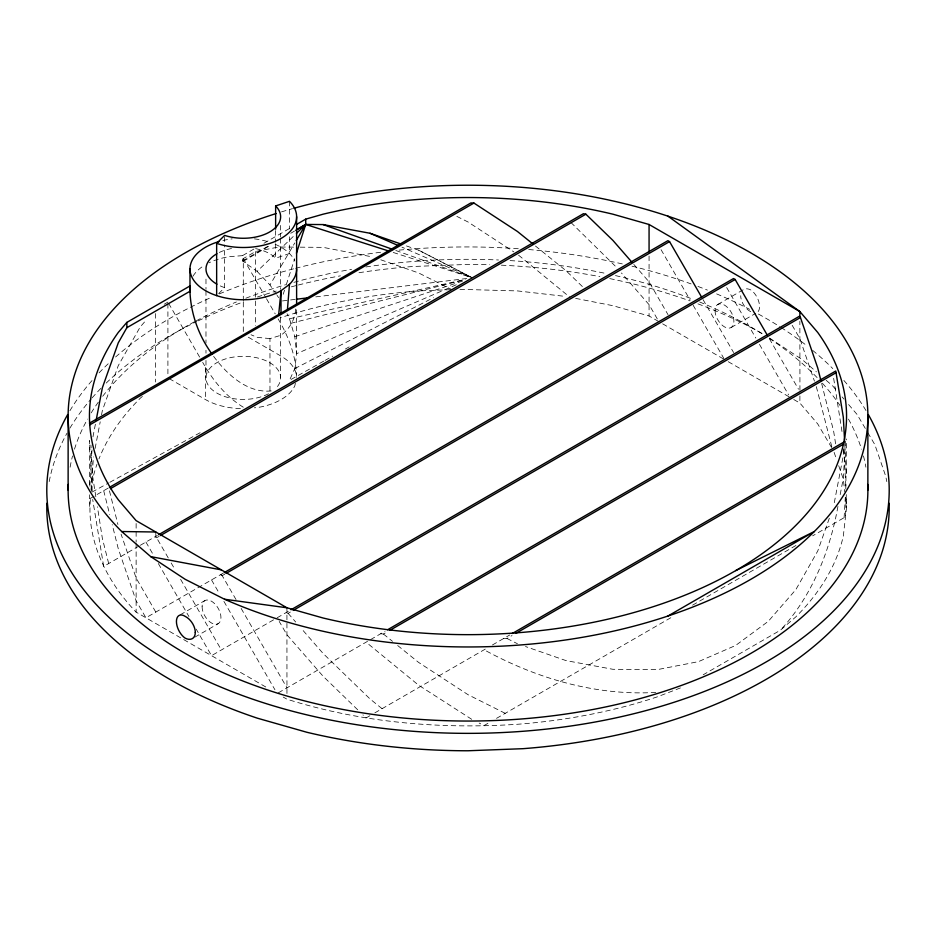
<?xml version="1.0" encoding="UTF-8"?>
<svg xmlns="http://www.w3.org/2000/svg" width="936" height="936" viewBox="0 0 936 936"><rect width="100%" height="100%" fill="white"/><g stroke="black" fill="none" stroke-linecap="round" stroke-linejoin="round"><path stroke-width="0.7" stroke-dasharray="4.68 3.51" d="M295.601 309.009C295.168 319.539 289.399 329.039 281.022 335.228L269.966 338.61L269.966 391.611M286.954 693.517L286.931 607.78M816.321 386.626L832.315 448.753L817.736 423.95L799.87 403.053L799.929 393.108M89.879 486.229L92.009 449.923M91.014 489.715L93.495 456.885M843.652 449.725L843.313 455.551L833.648 506.06M845.489 441.137L843.313 478.343L839.814 496.571M844.108 517.69L845.29 497.613M845.793 489.013L846.542 438.961M846.308 494.594L845.489 516.883L812.635 535.848M265.765 686.977L136.129 612.132C107.277 582.087 86.182 540.797 90.511 498.291M91.283 491.423L92.687 479.068A378.542 218.556 0 0 1 96.958 464.279M846.542 498.9L846.542 507.593L843.313 536.117A378.542 218.556 0 0 1 795.834 616.871L780.355 630.244L703.205 674.786M323.774 361.12L289.481 380.344L294.805 368.562L296.618 353.679L296.618 308.4M92.956 436.901L95.647 422.873M95.109 448.473L100.21 421.82M101.544 414.8L102.352 410.588L118.264 365.637L140.166 327.003L146.542 319.667M837.942 506.399C829.846 551.468 811.84 596.407 780.355 630.244M295.378 383.304L294.805 385.831A53.317 30.783 0 0 1 257.107 407.593L254.37 407.803M283.21 294.267L284.532 290.16M286.299 284.684L294.688 258.664M829.308 518.31L817.736 551.011L795.834 589.645L768.316 621.305L735.673 645.442L698.443 661.647L657.271 669.638L612.869 669.287L565.976 660.594L525.505 646.53M276.272 294.185L269.966 284.954L294.781 242.962M218.65 293.611L224.64 287.621L224.64 248.438M253.867 249.081L242.482 255.657L242.482 260.945L257.107 271.37L294.349 235.416M142.377 396.408L140.166 398.315A378.542 218.556 0 0 0 98.947 458.956M243.301 261.296L269.521 245.817M290.745 233.286L294.489 231.075M263.987 243.243L291.81 227.167M164.221 304.235L167.907 302.117M243.301 300.83L243.301 258.582L255.563 251.503L278.729 247.01L294.489 247.139M242.482 260.945L269.041 245.618M108.225 488.065L89.458 498.9L89.458 507.593M139.066 546.004L103.685 566.432L92.687 499.45M140.33 545.279L157.33 535.462M159.143 536.305L156.616 537.767L154.978 536.819M223.189 573.183L145.922 617.795L136.129 600.818L118.264 548.695L112.226 524.64M224.745 574.178L222.206 575.64L220.568 574.692M180.25 614.8L204.867 600.584M717.807 304.446L743.652 289.516A13.338 8.19 56.6 0 1 750.754 289.914A13.338 7.184 63.1 0 1 758.897 301.989A13.338 7.184 63.1 0 1 756.99 312.624M194.805 637.17L218.193 623.68M731.133 327.53L755.75 313.314M273.581 619.831L211.524 655.668L196.221 629.156M277.126 617.795L289.786 610.483M286.17 612.565L288.112 613.337L291.903 611.149M278.355 692.827L385.035 631.238M380.718 633.73L383.444 634.046L387.247 631.847M369.872 715.736L366.081 717.924L362.946 714.882M374.845 712.869L487.375 647.899M492.43 644.974L509.804 634.947M503.463 638.609L506.973 638.469L512.015 635.556M487.89 723.341L484.099 725.529L479.15 723.048M496.525 718.357L673.393 616.239M692.593 605.159L797.32 544.693M325.049 360.407L332.666 356.136M345.372 349.011L349.186 346.882M92.009 492.09L108.611 482.964M109.886 482.262L201.848 431.753M294.805 368.562L433.508 297.683M456.3 284.766L296.618 353.679L294.805 336.691L289.481 318.766L287.059 313.724M680.437 687.925L657.271 696.864A378.542 218.556 0 0 1 517.409 724.277C439.932 729.401 361.179 722.627 286.931 699.192L283.245 697.074M255.622 248.613A37.323 21.551 0 0 1 275.629 258.184L289.481 253.562L289.481 234.702M294.805 336.691L462.688 281.034M271.206 390.944C247.198 393.354 226.793 374.178 213.49 356.195M290.827 323.294L463.882 279.946M289.481 318.766L465.309 279.396M282.461 300.936L295.507 299.344M315.806 296.876L468.047 278.343M242.482 255.657L229.507 256.639A53.317 30.783 0 0 0 209.02 262.794M450.45 289.704L418.591 290.909A378.542 218.556 0 0 0 280.063 317.877M459.95 289.341L517.409 290.909L565.976 296.49M300.21 247.174L323.131 247.361L372.727 256.99M655.843 692.418C595.846 695.963 536.386 678.46 484.099 649.783M269.966 338.61L257.107 337.334L251.023 334.749M575.64 298.385L612.869 305.674L649.069 315.982L658.874 321.645L649.069 304.668L621.434 272.973M393.225 252.463L471.007 277.372M406.446 245.934L418.591 250.158L472.399 277.816L401.93 247.151M380.812 259.81L418.591 272.938L451.901 289.645M469.661 276.834L395.717 250.462A421.2 243.173 0 0 1 518.673 248.765M456.85 216.38L468 221.972L513.794 251.878M506.973 638.469L517.409 643.711M505.218 713.337L468 694.676L418.591 662.407L397.051 645.021M471.721 719.316L418.591 685.187L366.081 642.178M418.591 250.158L472.399 277.816M662.665 323.833L724.476 359.518M728.255 361.705L790.078 397.39M793.751 399.508L799.87 403.053M248.332 337.229L281.011 356.101A53.317 30.783 0 0 1 296.618 377.863M169.159 378.589L205.604 399.625A53.317 30.783 0 0 0 240.529 408.599M769.462 338.025L802.164 359.553L816.367 371.838M243.301 407.219C225.833 396.408 212.671 380.145 202.702 362.396M535.486 246.039L565.976 270.656L582.578 286.744M518.544 255.154L569.919 297.262M383.444 634.046L392.512 641.359M382.087 708.692L370.024 698.958L323.131 653.503L301.357 628.536M826.207 380.332L832.771 386.006L837.427 391.459M570.96 222.522L616.672 267.509M357.704 709.804L323.131 676.295L286.931 634.772L279.221 621.434M257.107 271.37L269.966 284.954M633.824 264.397L649.069 281.876L668.012 314.683M288.112 613.337L295.682 622.019M842.084 396.911L843.956 399.099M848.613 404.551L857.142 414.531L867.204 431.648M277.068 295.343L278.635 297.648M867.812 432.689L874.844 444.647L885.596 475.851A421.2 243.173 0 0 1 886.79 481.584M792.172 325.283L799.87 338.621L814.437 381.139M769.369 338.738L798.478 389.177M726.664 287.551L755.82 338.06M759.459 344.366L788.615 394.863M703.041 299.614L733.613 352.556M661.062 249.678L690.218 300.187M693.131 305.23L723.75 358.254M243.301 258.582L265.777 297.508M266.503 298.771L275.207 313.841M278.109 318.86C288.499 336.363 295.998 355.891 296.618 376.436M168.632 303.369L199.801 357.365M236.036 599.59L221.387 574.224L221.387 569.872M241.137 608.412L286.989 687.843M211.524 579.922L219.539 593.798M223.915 601.38L274.938 689.75M168.258 557.938L155.797 536.351L155.797 531.999M171.171 562.981L174.81 569.287M180.636 579.372L221.387 649.97M145.922 542.049L153.949 555.925M158.313 563.507L188.932 616.532M155.797 612.097L136.129 578.027L121.083 534.14M834.105 452.357L836.41 459.038M838.703 465.707L843.313 479.068L844.763 491.903M821.621 383.432L833.648 431.285L835.825 445.197M109.453 490.85L117.913 524.499M103.685 490.686L109.734 514.741M108.693 563.542L102.352 538.329L97.414 506.774M833.648 378.32L842.412 434.245M95.835 496.747L92.687 476.67L90.956 444.986M845.419 497.601L846.542 507.593M844.81 444.506L846.542 476.12M843.781 448.601L845.91 487.41M92.219 490.827L89.458 440.528L89.458 484.906M89.528 494.805L89.739 498.736M799.941 390.253L799.87 321.212M649.069 256.054L649.069 315.982M289.481 201.322L289.481 228.899M280.624 225.424L280.624 237.042M280.624 238.493L280.624 289.306M280.624 316.894L280.624 377.863M275.629 230.619L275.629 242.225M275.629 243.676L275.629 258.184M255.563 251.503L255.563 299.579M255.563 301.029L255.563 325.798M243.301 302.281L243.301 334.327M224.64 236.831L224.64 246.987M205.978 279.127L205.978 289.282M205.978 290.733L205.978 343.009M205.978 350.275L205.978 353.176M205.978 360.442L205.978 377.863M205.604 367.415L205.604 399.625M167.907 303.568L167.907 374.95M155.645 313.56L155.645 382.028M136.129 523.505L136.129 542.155M136.129 543.594L136.129 612.132M69.896 410.752A421.2 243.173 0 0 1 92.137 380.425M99.076 372.844A421.2 243.173 0 0 1 110.308 361.776M115.608 356.979A421.2 243.173 0 0 1 188.99 308.002M190.289 307.347A421.2 243.173 0 0 1 211.594 297.25M219.363 293.892A421.2 243.173 0 0 1 294.185 268.667M295.577 268.304A421.2 243.173 0 0 1 381.56 252.17M528.711 249.538A421.2 243.173 0 0 1 623.68 264.221M632.011 266.187A421.2 243.173 0 0 1 691.096 283.912M697.94 286.428A421.2 243.173 0 0 1 707.382 290.09M716.637 293.892A421.2 243.173 0 0 1 749.584 309.336M758.441 314.063A421.2 243.173 0 0 1 779.77 326.664M781.01 327.46A421.2 243.173 0 0 1 806.89 345.77M812.647 350.38A421.2 243.173 0 0 1 832.771 368.585M843.862 380.425A421.2 243.173 0 0 1 866.104 410.752M70.118 467.181A399.871 230.864 0 0 1 72.54 455.972M74.482 449.186A399.871 230.864 0 0 1 87.551 419.094M91.213 412.858A399.871 230.864 0 0 1 98.561 401.825M102.691 396.279A399.871 230.864 0 0 1 194.945 321.516M196.186 320.849A399.871 230.864 0 0 1 236.399 301.977M245.84 298.221A399.871 230.864 0 0 1 285.632 284.719M293.916 282.344A399.871 230.864 0 0 1 351.573 269.311M365.906 266.959A399.871 230.864 0 0 1 498.514 259.986M510.097 260.594A399.871 230.864 0 0 1 607.113 273.733M615.49 275.594A399.871 230.864 0 0 1 692.874 299.274M699.601 301.977A399.871 230.864 0 0 1 763.214 334.456M769.24 338.352A399.871 230.864 0 0 1 817.397 377.898M822.37 383.21A399.871 230.864 0 0 1 839.99 405.475M848.449 419.094A399.871 230.864 0 0 1 861.518 449.186M863.46 455.972A399.871 230.864 0 0 1 865.882 467.181M49.21 481.584A421.2 243.173 0 0 1 66.994 433.204M69.896 428.161A421.2 243.173 0 0 1 91.178 398.935M92.137 397.847A421.2 243.173 0 0 1 101.135 388.124M106.213 383.07A421.2 243.173 0 0 1 196.829 321.516M198.151 320.873A421.2 243.173 0 0 1 243.524 301.825M257.4 296.993A421.2 243.173 0 0 1 276.225 291.084M291.389 286.825A421.2 243.173 0 0 1 296.981 285.363M298.373 285A421.2 243.173 0 0 1 340.411 275.839M358.991 272.704A421.2 243.173 0 0 1 413.022 266.491L468 264.408A421.2 243.173 0 0 1 489.75 264.736M501.345 265.18A421.2 243.173 0 0 1 599.847 276.635M609.734 278.589A421.2 243.173 0 0 1 689.715 300.83M697.94 303.849A421.2 243.173 0 0 1 764.618 334.936M750.754 311.7A13.338 8.19 56.6 0 1 740.704 295.729M281.525 211.875A399.871 230.864 0 0 1 292.523 208.646M268.527 393.752A37.323 21.551 0 0 1 207.886 384.649A37.323 21.551 0 0 1 247.092 356.429A37.323 21.551 0 0 1 275.629 388.639M222.897 240.517A53.317 30.783 0 0 1 232.21 238.855M254.405 238.855A53.317 30.783 0 0 1 268.761 241.909M275.137 244.261A53.317 30.783 0 0 1 294.805 260.992M192.98 276.214A53.317 30.783 0 0 1 204.399 265.321M224.64 287.621A37.323 21.551 0 0 1 219.305 285.457M219.305 252.451A37.323 21.551 0 0 1 232.315 248.368M202.106 606.692A13.326 7.699 60 0 0 216.239 624.277A13.326 7.699 60 0 0 216.239 605.428A13.326 7.699 60 0 0 202.106 606.692M715.045 310.541A13.326 7.699 60 0 0 729.191 328.126A13.326 7.699 60 0 0 729.191 309.278A13.326 7.699 60 0 0 715.045 310.541"/><path stroke-width="1.4" d="M287.492 308.821L289.481 284.345A53.317 30.783 0 0 0 296.618 268.96M89.458 423.154L278.706 314.461L281.011 290.722L289.481 284.345M211.91 353.878C198.853 335.977 190.944 314.262 189.985 292.079L190.102 285.889L126.851 322.405L118.264 332.455A378.542 218.556 0 0 0 118.264 499.73L136.129 520.638L286.931 607.78L323.131 618.017A378.542 218.556 0 0 0 735.673 570.632L814.297 531.531L667.941 616.028M96.186 420.077L102.352 387.808L118.264 342.857L126.851 327.705L126.851 322.405M296.455 253.188L305.721 224.441L305.721 219.141L323.131 214.18A378.542 218.556 0 0 1 612.869 214.18L649.069 224.488L799.87 311.559L817.736 332.455A378.542 218.556 0 0 1 735.673 570.632M296.232 240.494L305.721 224.441L323.131 224.57L370.024 233.263L401.053 244.05M216.649 243.372L224.64 235.381A37.323 21.551 0 0 0 269.697 231.952A37.323 21.551 0 0 0 275.629 205.943L289.481 201.322A53.317 30.783 0 0 1 281.011 238.481A53.317 30.783 0 0 1 216.649 243.372L216.649 295.612M296.408 233.427L305.721 224.441L389.06 251.129M278.706 314.461L470.866 202.948L473.932 203.065L517.409 231.461L533.227 244.214M295.741 230.338L305.721 224.441L296.864 229.554M296.864 224.254L305.721 219.141M126.851 327.705L190.102 291.19M473.932 203.065L89.844 424.815L89.645 423.049M109.535 487.305L583.42 213.712L585.866 214.192L612.869 240.353L631.917 262.209M110.366 488.721L585.866 214.192M158.594 534.737L667.918 240.669L669.556 241.617L701.59 297.086M160.407 535.567L669.556 241.617M224.195 572.61L733.52 278.542L735.158 279.49L767.181 334.959M226.009 573.44L735.158 279.49M291.061 609.745L799.122 316.415L800.455 317.538L817.736 367.953L820.919 380.624M293.167 610.412L800.455 317.538M387.562 629.776L835.778 371.007L843.313 417.199L844.576 440.189M389.774 630.384L836.316 372.575M512.296 633.508L844.225 441.874M515.806 633.368L843.991 443.898M296.958 299.169L308.552 297.765M276.108 213.548A399.871 230.864 0 0 0 121.703 531.531L155.797 531.999M121.703 531.531L150.754 556.639L185.246 579.349L224.57 599.251L286.931 607.78M150.754 556.639L221.387 569.872M323.131 224.57L392.98 249.479M370.024 233.263L397.94 245.419M667.941 216.157L799.87 311.559L799.87 316.848M281.011 313.443L281.011 290.722A53.317 30.783 0 0 1 200.175 287.059A53.317 30.783 0 0 1 219.082 241.535M867.871 416.099L867.871 490.171M649.069 224.488L649.069 251.749M296.618 216.719L296.618 304.013M275.629 205.943L275.629 229.156M189.985 268.96L189.985 292.079M68.129 416.099L68.129 490.171M868.304 414.531A421.2 243.173 0 0 1 468 733.356A421.2 243.173 0 0 1 67.696 414.531M867.754 484.427A399.871 230.864 0 0 1 468 721.048A399.871 230.864 0 0 1 68.246 484.427M889.13 503.252A421.2 243.173 0 0 1 522.978 748.683L468 750.766A421.2 243.173 0 0 1 306.809 732.256L257.4 718.193A421.2 243.173 0 0 1 46.87 503.252M293.916 208.26A399.871 230.864 0 0 1 796.735 284.649A399.871 230.864 0 0 1 743.769 583.28A399.871 230.864 0 0 1 224.57 599.251M216.918 284.193A37.323 21.551 0 0 1 216.918 253.726M195.296 632.397A13.338 8.19 56.6 0 0 185.246 616.414A13.338 7.184 63.1 0 0 176.436 621.504A13.338 7.184 63.1 0 0 185.246 638.2A13.338 8.19 56.6 0 0 195.296 632.397"/></g></svg>
